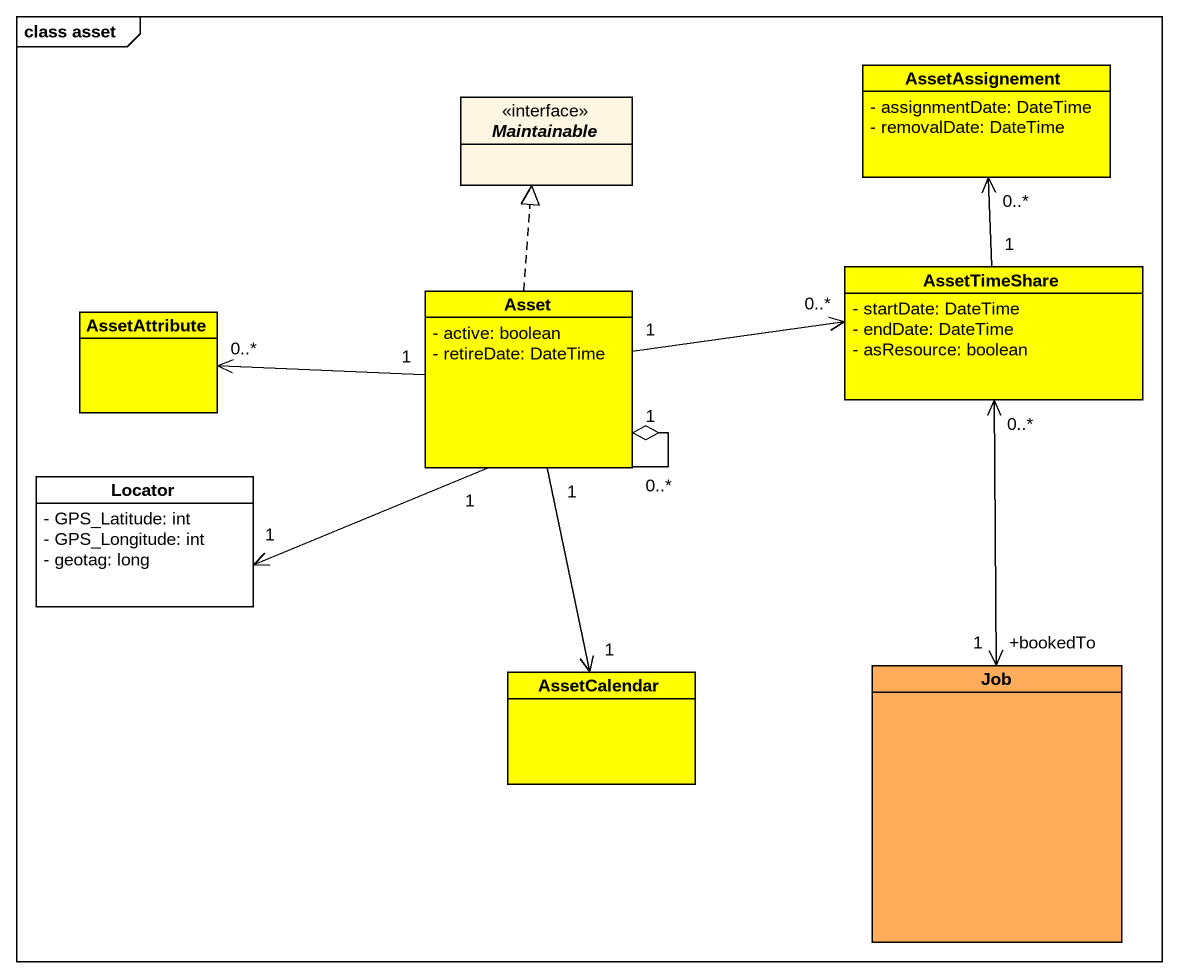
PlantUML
@startuml
mainframe class asset
hide circle
hide empty members
skinparam classAttributeIconSize 0
class AssetAssignement #FFFF00 {
  - assignmentDate: DateTime
  - removalDate: DateTime
}
interface Maintainable <<interface>>
class AssetTimeShare #FFFF00 {
  - startDate: DateTime
  - endDate: DateTime
  - asResource: boolean
}
class AssetAttribute #FFFF00
class Asset #FFFF00 {
  - active: boolean
  - retireDate: DateTime
}
class Locator #FFFFFF {
  - GPS_Latitude: int
  - GPS_Longitude: int
  - geotag: long
}
class AssetCalendar #FFFF00
class Job #FFAD5B
AssetTimeShare "1" -up-> "0..*" AssetAssignement
Asset .up.|> Maintainable
Asset "1" -right-> "0..*" AssetTimeShare
Asset "1" -left-> "0..*" AssetAttribute
Asset "0..*" --o "1" Asset
Asset "1" -left-> "1" Locator
Asset "1" --> "1" AssetCalendar
Job "+bookedTo\n1" <-up-> "0..*" AssetTimeShare
@enduml
